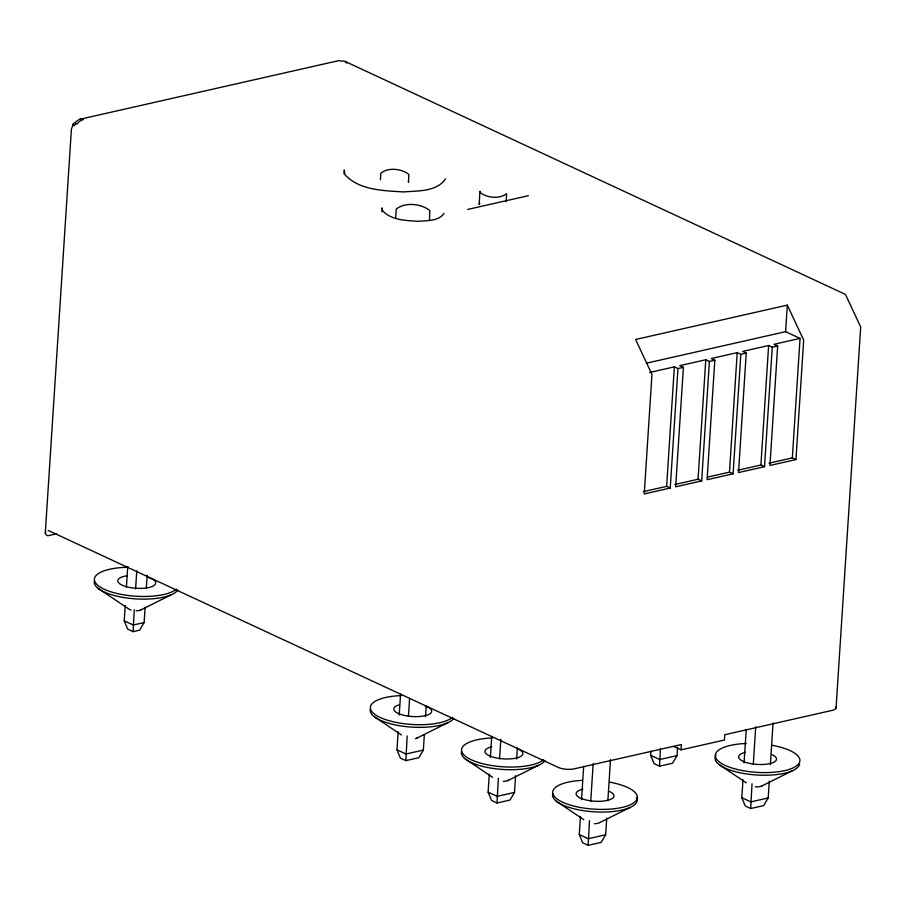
<?xml version="1.0" encoding="UTF-8"?>
<svg xmlns="http://www.w3.org/2000/svg" width="906" height="906" viewBox="0 0 906 906"><rect width="100%" height="100%" fill="white"/><g stroke="black" fill="none" stroke-linecap="round" stroke-linejoin="round"><path stroke-width="1.36" d="M145.096 607.28L144.111 622.569L139.615 630.191L133.114 631.663L134.258 609.727M424.336 734.777L423.351 750.077L418.855 757.688L405.854 760.632L407.179 735.921M515.582 775.74L514.506 792.422L510.01 800.043L497.009 802.988L498.334 778.277M606.737 818.084L605.65 834.777L601.165 842.399L588.164 845.343L589.489 820.621M677.586 747.269L677.042 755.604L672.558 763.226L659.557 766.17L660.429 748.413M769.273 781.266L768.197 797.96L763.713 805.581L750.7 808.526L752.025 783.803M45.3 532.819L71.404 129.218L73.25 124.043M133.114 631.663L127.689 629.138L124.235 620.825L125.221 605.525M126.387 587.45L127.735 566.59M135.606 588.866L136.783 570.791M146.353 587.801L147.168 575.287M344.031 173.975L344.291 169.988L344.835 174.518C359.24 190.453 383.612 190.622 403.578 191.947C417.643 190.69 436.624 192.004 445.503 178.878M380.407 179.841L380.837 173.205C388.119 167.18 401.63 168.584 408.799 174.405L408.527 182.31L408.368 181.053M381.936 211.857L382.196 207.882L382.525 210.645C391.335 220.385 406.228 220.486 418.436 221.302C427.02 220.532 438.629 221.336 444.042 213.318M395.65 218.403L396.25 209.116C404.982 201.879 421.199 203.578 429.806 210.566L429.478 220.045M405.854 760.632L400.429 758.118L396.964 749.794L398.142 731.72M399.218 715.027L400.565 694.166M408.436 716.442L409.614 698.367M425.503 716.691L426.228 705.57M506.103 201.574L506.613 193.612C499.716 199.32 486.907 197.984 480.112 192.457L479.965 191.268L479.104 204.541L479.874 203.431M497.009 802.988L491.584 800.462L488.119 792.15L489.285 774.075M490.373 757.382L491.72 736.521M499.591 758.798L500.848 739.33M516.658 759.047L517.383 747.914M588.164 845.343L582.739 842.818L579.274 834.505L580.44 816.419M581.527 799.738L583.679 766.351M590.746 801.153L593.17 763.599M607.903 800.009L610.508 759.67M674.358 366.873L677.971 368.549L670.247 488.04L666.635 486.363L674.358 366.873L649.715 372.457M659.557 766.17L654.121 763.645L650.667 755.332L650.938 751.165M683.396 367.326L675.661 486.816L701.674 480.927L709.398 361.437L705.785 359.75L679.772 365.65L683.396 367.326L677.971 368.549M701.674 480.927L698.05 479.24L705.785 359.75M835.932 707.031A11.314 3.828 3.7 0 1 832.048 710.406L724.766 734.709L724.426 740.021L681.074 749.84L681.425 744.528L574.144 768.832A11.314 3.828 3.7 0 1 558.243 767.427L48.222 530.452M714.823 360.214L707.088 479.693L733.101 473.804L740.825 354.314L737.212 352.638L711.199 358.527L714.823 360.214L709.398 361.437M733.101 473.804L729.477 472.128L737.212 352.638M746.238 353.091L738.515 472.581L764.528 466.681L772.252 347.202L768.628 345.514L742.626 351.415L746.238 353.091L740.825 354.314M764.528 466.681L760.904 465.005L768.628 345.514M750.7 808.526L745.276 806L741.821 797.688L742.988 779.602M744.064 762.92L746.227 729.534M795.944 459.569L792.331 457.892L800.055 338.402L774.052 344.291L777.665 345.979L769.941 465.458L795.944 459.569L803.679 340.078L787.303 305.129L635.593 339.49L651.969 374.45L644.245 493.929L670.247 488.04M753.294 764.336L755.717 726.782M800.055 338.402L785.593 331.675L787.303 305.129M770.36 764.585L773.056 722.852M836.057 708.039L860.7 326.975L845.457 294.416L345.48 61.608M140.543 610.066L171.189 594.8M416.534 738.299L447.179 723.033M507.688 780.655L538.334 765.389M629.489 807.733L598.843 822.999A6.761 2.288 3.7 0 1 594.472 823.69M761.391 786.182L792.025 770.915M79.626 119.332L337.53 60.906A11.314 6.999 77.2 0 1 341.234 61.166A11.314 8.018 -65.1 0 1 347.168 62.888L345.628 62.321M467.7 209.433L528.379 195.685M646.295 363.227L785.593 331.675M772.252 347.202L777.665 345.979M56.546 533.804L47.871 535.763A11.314 3.828 3.7 0 1 45.946 531.867M643.362 491.63L666.635 486.363M674.789 484.517L698.05 479.24M707.575 477.088L729.477 472.128M737.631 470.271L760.904 465.005M769.058 463.159L792.331 457.892M144.111 622.569L133.273 625.027L124.235 620.825M423.351 750.077L406.013 753.996L396.964 749.794M514.506 792.422L497.168 796.351L488.119 792.15M677.042 755.604L659.704 759.534L650.667 755.332M605.65 834.777L588.311 838.707L579.274 834.505M768.197 797.96L750.859 801.889L741.821 797.688M673.849 746.476L681.074 749.84M718.99 764.505L746.317 782.863M556.443 801.323L583.781 819.681M465.288 758.968L492.626 777.325M374.144 716.612L401.471 734.981M98.154 588.379L128.901 609.036A6.761 2.288 3.7 0 0 131.144 610.078M799.579 764.358A42.423 14.371 3.7 0 1 750.859 774.494A42.423 14.371 3.7 0 1 716.102 755.128M762.206 785.706A6.761 2.288 3.7 0 1 755.264 786.804M772.172 745.321A42.423 14.371 3.7 0 1 790.825 768.82A42.423 14.371 3.7 0 1 722.308 763.939A42.423 14.371 3.7 0 1 746.295 743.475M772.139 754.698A18.992 6.433 3.7 0 1 769.726 763.633A18.992 6.433 3.7 0 1 743.033 761.289A18.992 6.433 3.7 0 1 745.445 752.354M177.882 590.044A42.423 14.371 3.7 0 1 130.022 598.379A42.423 14.371 3.7 0 1 94.405 580.825M141.37 609.579A6.761 2.288 3.7 0 1 136.183 610.757M176.489 589.104A42.423 14.371 3.7 0 1 104.677 589.444A42.423 14.371 3.7 0 1 128.154 567.281M147.655 577.224A18.992 6.433 3.7 0 1 150.498 587.099A18.992 6.433 3.7 0 1 121.846 585.004A18.992 6.433 3.7 0 1 127.316 575.74M453.872 718.277A42.423 14.371 3.7 0 1 406.013 726.612A42.423 14.371 3.7 0 1 370.395 709.058M417.36 737.812A6.761 2.288 3.7 0 1 415.344 738.673M452.479 717.337A42.423 14.371 3.7 0 1 381.596 718.084A42.423 14.371 3.7 0 1 401.449 695.582M424.959 705.876A18.992 6.433 3.7 0 1 426.862 715.208A18.992 6.433 3.7 0 1 399.693 714.041A18.992 6.433 3.7 0 1 399.376 704.777M545.027 760.632A42.423 14.371 3.7 0 1 497.156 768.968A42.423 14.371 3.7 0 1 461.55 751.414M508.504 780.168A6.761 2.288 3.7 0 1 503.328 781.346M543.634 759.692A42.423 14.371 3.7 0 1 472.751 760.428A42.423 14.371 3.7 0 1 492.604 737.937M518.436 749.16A18.992 6.433 3.7 0 1 516.035 758.107A18.992 6.433 3.7 0 1 489.331 755.751A18.992 6.433 3.7 0 1 491.743 746.816M636.59 797.393A42.423 14.371 3.7 0 1 596.601 811.946A42.423 14.371 3.7 0 1 552.694 793.758M609.625 782.138A42.423 14.371 3.7 0 1 628.56 805.525A42.423 14.371 3.7 0 1 560.293 801.051A42.423 14.371 3.7 0 1 582.422 780.349M609.591 791.516A18.992 6.433 3.7 0 1 607.179 800.451A18.992 6.433 3.7 0 1 580.486 798.107A18.992 6.433 3.7 0 1 582.898 789.171M75.889 123.42L74.111 125.787A9.796 3.318 3.7 0 1 74.994 122.525L78.018 120.317A11.314 6.999 77.2 0 1 83.329 119.581A11.314 8.018 -65.1 0 0 76.999 124.088L75.889 123.42"/></g></svg>
